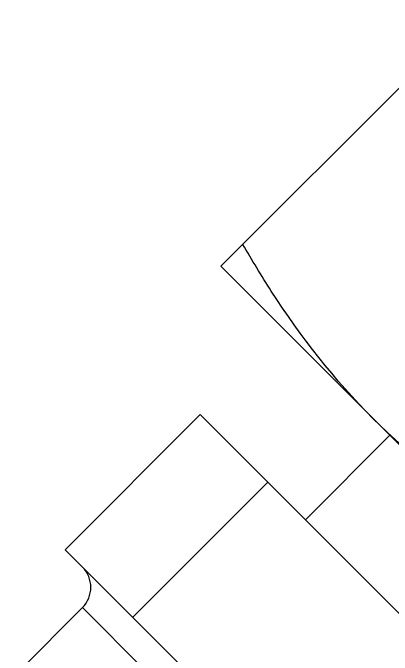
# Model space of a CAD drawing. Extents: x -1396510 to 1250330, y -1892470 to 1623980.
# Drawn here: x -1171285 to -1171247.2, y -62402.5 to -62338.5 of the extents above; entities that cross this region are included whole.
import ezdxf

# ---------------------------------------------------------------- set-up
doc = ezdxf.new("R2010")
doc.units = 0
doc.header["$LTSCALE"] = 1000
doc.header["$MEASUREMENT"] = 0

msp = doc.modelspace()

# ---------------------------------------------------------------- linework, layer by layer
at = {"linetype": 'Continuous'}
for p, q in [((-1171264.279, -62363.748), (-1171239.036, -62338.505)), ((-1171203.697, -62424.329), (-1171264.279, -62363.748)), ((-1171266.339, -62378.515), (-1171279.802, -62391.978)), ((-1171266.339, -62378.515), (-1171218.464, -62426.39)), ((-1171247.45, -62380.576), (-1171255.864, -62388.99)), ((-1171259.608, -62385.246), (-1171273.071, -62398.709)), ((-1171231.927, -62439.852), (-1171279.802, -62391.978)), ((-1171285.013, -62404.676), (-1171278.078, -62397.741)), ((-1171278.078, -62397.741), (-1171237.69, -62438.128))]:
    msp.add_line(p, q, dxfattribs=at)
msp.add_arc((-1171280.097, -62395.721), 2.856, 315.00006, 44.99994, dxfattribs=at)
for points, knots in [([(-1171249.133, -62378.893), (-1171252.958, -62375.068), (-1171257.444, -62369.312), (-1171261.188, -62363.136), (-1171262.093, -62361.563)], [0, 0, 0, 0, 0.748734, 1, 1, 1, 1]), ([(-1171231.803, -62391.853), (-1171233.376, -62390.947), (-1171239.552, -62387.204), (-1171245.308, -62382.718), (-1171249.133, -62378.893)], [0, 0, 0, 0, 0.251266, 1, 1, 1, 1])]:
    msp.add_open_spline(points, degree=3, knots=knots, dxfattribs=at)

doc.saveas('drawing.dxf')
